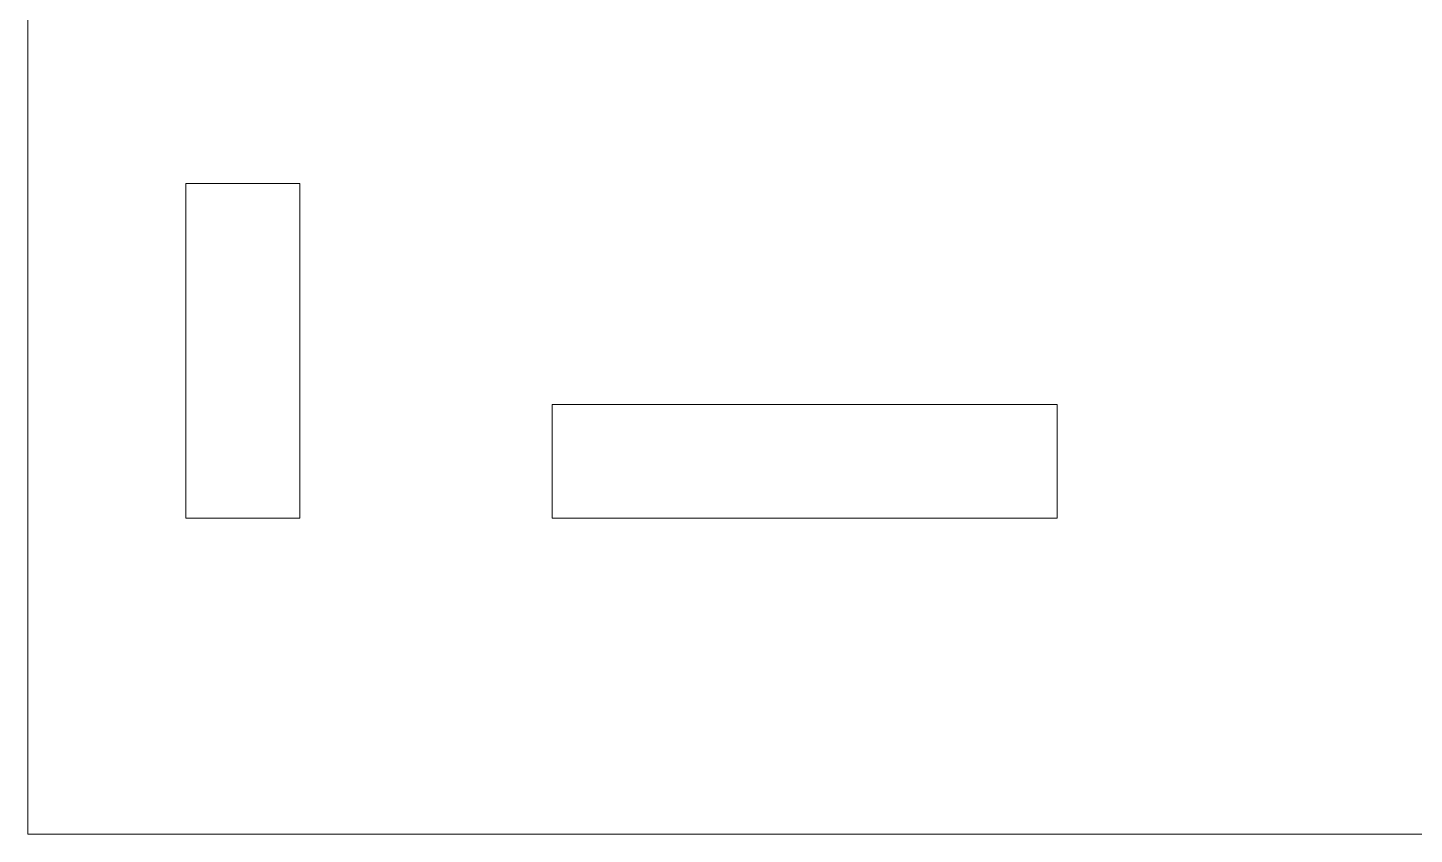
# Model space of a CAD drawing. Header units: millimetres. Extents: x -516 to 781, y -366 to 225.
# Drawn here: x -515.87 to -472.04, y -270.34 to -244.82 of the extents above; entities that cross this region are included whole.
import ezdxf

# ---------------------------------------------------------------- set-up
doc = ezdxf.new("R2010")
doc.units = ezdxf.units.MM
doc.header["$MEASUREMENT"] = 0
doc.layers.add('Layer 1', color=7, linetype='Continuous')

msp = doc.modelspace()

# ---------------------------------------------------------------- linework, layer by layer
at = {"layer": 'Layer 1', "color": 240, "lineweight": 9}
for points, knots in [([(-503.2768, -270.3399), (-503.2768, -270.3399), (-250.2612, -270.3399), (-250.2612, -270.3399), (-250.2612, -270.3399), (-250.2612, -270.3399), (-244.9901, -270.3399), (-244.9901, -270.3399), (-244.9901, -270.3399), (-244.9901, -270.3399), (-237.669, -270.3399), (-237.669, -270.3399), (-237.669, -270.3399), (-237.669, -270.3399), (-237.669, 6.5338), (-237.669, 6.5338), (-237.669, 6.5338), (-330.8883, -12.3792), (-423.6201, -12.3179), (-515.869, 6.5338), (-515.869, 6.5338), (-515.869, 6.5338), (-515.869, -270.3399), (-515.869, -270.3399), (-515.869, -270.3399), (-515.869, -270.3399), (-508.5479, -270.3399), (-508.5479, -270.3399), (-508.5479, -270.3399), (-508.5479, -270.3399), (-503.2768, -270.3399), (-503.2768, -270.3399)], [0, 0, 0, 0, 0.1111111, 0.1111111, 0.1111111, 0.1111111, 0.2222222, 0.2222222, 0.2222222, 0.2222222, 0.3333333, 0.3333333, 0.3333333, 0.3333333, 0.4444444, 0.4444444, 0.4444444, 0.4444444, 0.5555556, 0.5555556, 0.5555556, 0.5555556, 0.6666667, 0.6666667, 0.6666667, 0.6666667, 0.7777778, 0.7777778, 0.7777778, 0.7777778, 1, 1, 1, 1]), ([(-510.869, -260.3399), (-510.869, -260.3399), (-510.869, -249.7517), (-510.869, -249.7517), (-510.869, -249.7517), (-510.869, -249.7517), (-507.269, -249.7517), (-507.269, -249.7517), (-507.269, -249.7517), (-507.269, -249.7517), (-507.269, -260.3399), (-507.269, -260.3399), (-507.269, -260.3399), (-507.269, -260.3399), (-510.869, -260.3399), (-510.869, -260.3399)], [0, 0, 0, 0, 0.2, 0.2, 0.2, 0.2, 0.4, 0.4, 0.4, 0.4, 0.6, 0.6, 0.6, 0.6, 1, 1, 1, 1]), ([(-483.3325, -260.3399), (-483.3325, -260.3399), (-483.3325, -256.7399), (-483.3325, -256.7399), (-483.3325, -256.7399), (-483.3325, -256.7399), (-499.2965, -256.7399), (-499.2965, -256.7399), (-499.2965, -256.7399), (-499.2965, -256.7399), (-499.2965, -260.3399), (-499.2965, -260.3399), (-499.2965, -260.3399), (-499.2965, -260.3399), (-483.3325, -260.3399), (-483.3325, -260.3399)], [0, 0, 0, 0, 0.2, 0.2, 0.2, 0.2, 0.4, 0.4, 0.4, 0.4, 0.6, 0.6, 0.6, 0.6, 1, 1, 1, 1])]:
    msp.add_open_spline(points, degree=3, knots=knots, dxfattribs=at)

doc.saveas('drawing.dxf')
